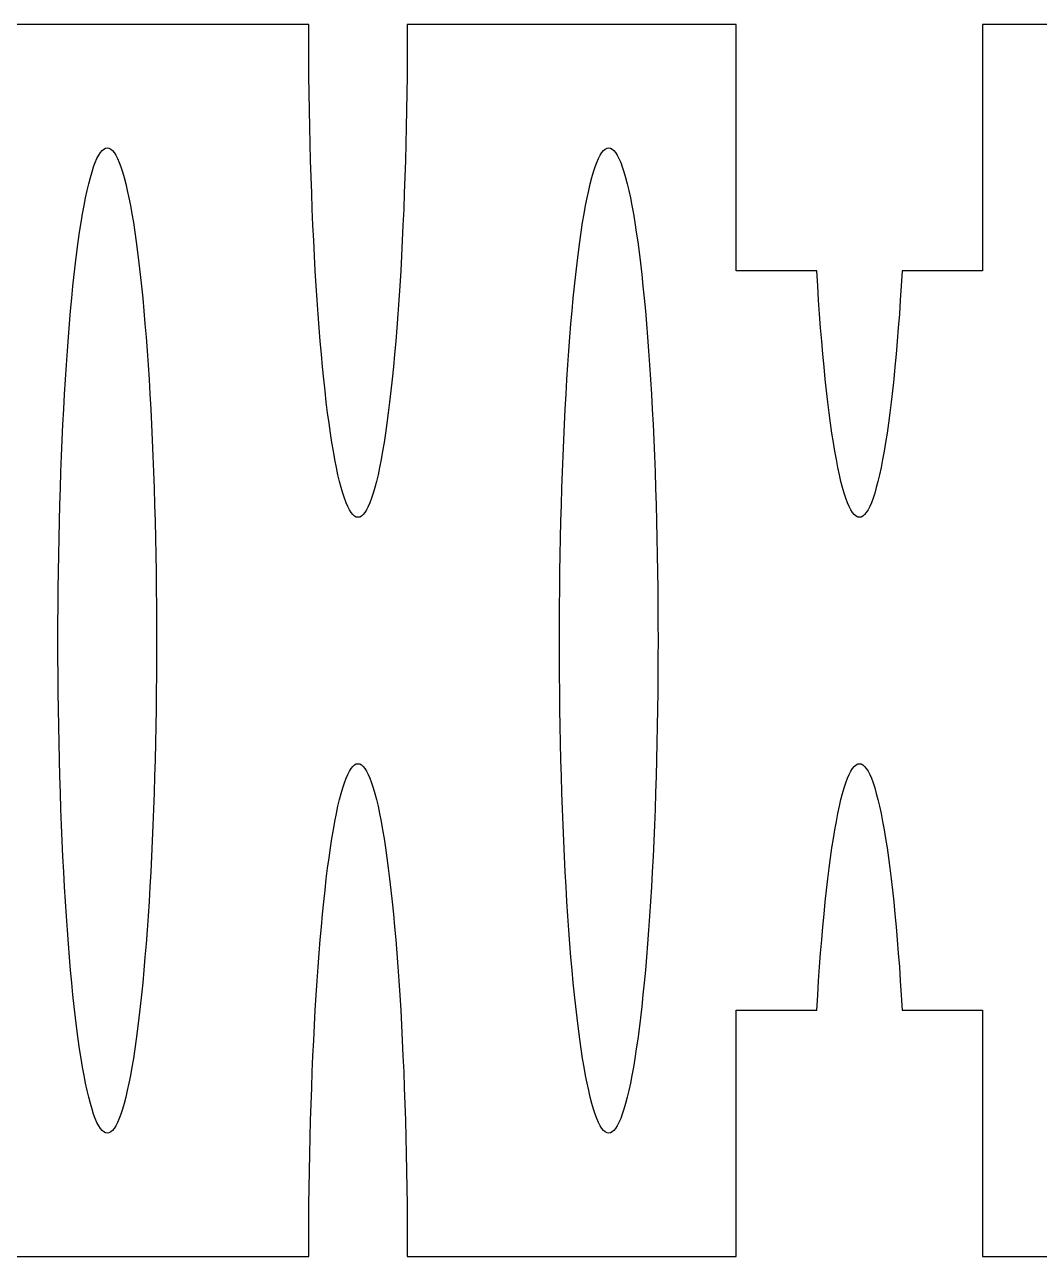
# Model space of a CAD drawing. Header units: metres. Extents: x -317 to 317, y -178 to -110.
# Drawn here: x -286.59 to -259.83, y -178.25 to -145.75 of the extents above; entities that cross this region are included whole.
import ezdxf

# ---------------------------------------------------------------- set-up
doc = ezdxf.new("R2010")
doc.units = ezdxf.units.M

msp = doc.modelspace()

# ---------------------------------------------------------------- linework, layer by layer
for p, q in [((-279.101, -145.75), (-289.73, -145.75)), ((-279.1, -146.204), (-279.101, -145.75)), ((-276.501, -145.75), (-276.502, -146.204)), ((-267.823, -145.75), (-276.501, -145.75)), ((-267.823, -152.25), (-267.823, -145.75)), ((-252.644, -145.75), (-261.323, -145.75)), ((-261.323, -145.75), (-261.323, -152.25)), ((-279.098, -146.657), (-279.1, -146.204)), ((-276.502, -146.204), (-276.504, -146.657)), ((-279.094, -147.109), (-279.098, -146.657)), ((-276.504, -146.657), (-276.508, -147.109)), ((-279.089, -147.559), (-279.094, -147.109)), ((-276.508, -147.109), (-276.514, -147.559)), ((-279.082, -148.007), (-279.089, -147.559)), ((-276.514, -147.559), (-276.521, -148.007)), ((-279.073, -148.453), (-279.082, -148.007)), ((-276.521, -148.007), (-276.53, -148.453)), ((-279.063, -148.895), (-279.073, -148.453)), ((-276.53, -148.453), (-276.54, -148.895)), ((-284.641, -149.197), (-284.597, -149.127)), ((-284.597, -149.127), (-284.551, -149.071)), ((-284.551, -149.071), (-284.506, -149.032)), ((-284.506, -149.032), (-284.461, -149.008)), ((-284.461, -149.008), (-284.416, -149)), ((-284.416, -149), (-284.37, -149.008)), ((-284.37, -149.008), (-284.325, -149.032)), ((-284.325, -149.032), (-284.28, -149.071)), ((-284.28, -149.071), (-284.235, -149.127)), ((-284.235, -149.127), (-284.19, -149.197)), ((-279.051, -149.333), (-279.063, -148.895)), ((-276.54, -148.895), (-276.552, -149.333)), ((-271.413, -149.197), (-271.368, -149.127)), ((-271.368, -149.127), (-271.323, -149.071)), ((-271.323, -149.071), (-271.278, -149.032)), ((-271.278, -149.032), (-271.232, -149.008)), ((-271.232, -149.008), (-271.187, -149)), ((-271.187, -149), (-271.142, -149.008)), ((-271.142, -149.008), (-271.096, -149.032)), ((-271.096, -149.032), (-271.051, -149.071)), ((-271.051, -149.071), (-271.006, -149.127)), ((-271.006, -149.127), (-270.961, -149.197)), ((-284.774, -149.504), (-284.73, -149.386)), ((-284.73, -149.386), (-284.686, -149.284)), ((-284.686, -149.284), (-284.641, -149.197)), ((-284.19, -149.197), (-284.145, -149.284)), ((-284.145, -149.284), (-284.101, -149.386)), ((-284.101, -149.386), (-284.057, -149.504)), ((-279.038, -149.767), (-279.051, -149.333)), ((-276.552, -149.333), (-276.565, -149.767)), ((-271.545, -149.504), (-271.501, -149.386)), ((-271.501, -149.386), (-271.457, -149.284)), ((-271.457, -149.284), (-271.413, -149.197)), ((-270.961, -149.197), (-270.917, -149.284)), ((-270.917, -149.284), (-270.872, -149.386)), ((-270.872, -149.386), (-270.829, -149.504)), ((-284.903, -149.947), (-284.86, -149.784)), ((-284.86, -149.784), (-284.817, -149.636)), ((-284.817, -149.636), (-284.774, -149.504)), ((-284.057, -149.504), (-284.014, -149.636)), ((-284.014, -149.636), (-283.971, -149.784)), ((-283.971, -149.784), (-283.929, -149.947)), ((-279.023, -150.196), (-279.038, -149.767)), ((-276.565, -149.767), (-276.58, -150.196)), ((-271.674, -149.947), (-271.632, -149.784)), ((-271.632, -149.784), (-271.589, -149.636)), ((-271.589, -149.636), (-271.545, -149.504)), ((-270.829, -149.504), (-270.785, -149.636)), ((-270.785, -149.636), (-270.742, -149.784)), ((-270.742, -149.784), (-270.7, -149.947)), ((-284.985, -150.316), (-284.944, -150.124)), ((-284.944, -150.124), (-284.903, -149.947)), ((-283.929, -149.947), (-283.887, -150.124)), ((-283.887, -150.124), (-283.846, -150.316)), ((-271.757, -150.316), (-271.716, -150.124)), ((-271.716, -150.124), (-271.674, -149.947)), ((-270.7, -149.947), (-270.658, -150.124)), ((-270.658, -150.124), (-270.617, -150.316)), ((-285.026, -150.522), (-284.985, -150.316)), ((-283.846, -150.316), (-283.805, -150.522)), ((-279.007, -150.62), (-279.023, -150.196)), ((-276.58, -150.196), (-276.596, -150.62)), ((-271.797, -150.522), (-271.757, -150.316)), ((-270.617, -150.316), (-270.577, -150.522)), ((-285.104, -150.975), (-285.066, -150.742)), ((-285.066, -150.742), (-285.026, -150.522)), ((-283.805, -150.522), (-283.766, -150.742)), ((-283.766, -150.742), (-283.727, -150.975)), ((-278.989, -151.038), (-279.007, -150.62)), ((-276.596, -150.62), (-276.614, -151.038)), ((-271.876, -150.975), (-271.837, -150.742)), ((-271.837, -150.742), (-271.797, -150.522)), ((-270.577, -150.522), (-270.537, -150.742)), ((-270.537, -150.742), (-270.498, -150.975)), ((-285.143, -151.223), (-285.104, -150.975)), ((-283.727, -150.975), (-283.689, -151.223)), ((-278.97, -151.449), (-278.989, -151.038)), ((-276.614, -151.038), (-276.633, -151.449)), ((-271.914, -151.223), (-271.876, -150.975)), ((-270.498, -150.975), (-270.46, -151.223)), ((-285.18, -151.483), (-285.143, -151.223)), ((-283.689, -151.223), (-283.651, -151.483)), ((-278.949, -151.853), (-278.97, -151.449)), ((-276.633, -151.449), (-276.653, -151.853)), ((-271.951, -151.483), (-271.914, -151.223)), ((-270.46, -151.223), (-270.423, -151.483)), ((-285.251, -152.041), (-285.216, -151.756)), ((-285.216, -151.756), (-285.18, -151.483)), ((-283.651, -151.483), (-283.615, -151.756)), ((-283.615, -151.756), (-283.58, -152.041)), ((-272.023, -152.041), (-271.987, -151.756)), ((-271.987, -151.756), (-271.951, -151.483)), ((-270.423, -151.483), (-270.387, -151.756)), ((-270.387, -151.756), (-270.351, -152.041)), ((-285.285, -152.339), (-285.251, -152.041)), ((-283.58, -152.041), (-283.546, -152.339)), ((-278.927, -152.25), (-278.949, -151.853)), ((-276.653, -151.853), (-276.675, -152.25)), ((-272.057, -152.339), (-272.023, -152.041)), ((-270.351, -152.041), (-270.317, -152.339)), ((-285.319, -152.649), (-285.285, -152.339)), ((-283.546, -152.339), (-283.513, -152.649)), ((-278.904, -152.639), (-278.927, -152.25)), ((-276.675, -152.25), (-276.699, -152.639)), ((-272.09, -152.649), (-272.057, -152.339)), ((-270.317, -152.339), (-270.284, -152.649)), ((-265.698, -152.25), (-267.823, -152.25)), ((-265.675, -152.639), (-265.698, -152.25)), ((-265.698, -152.25), (-265.698, -152.25)), ((-263.447, -152.25), (-263.47, -152.639)), ((-261.323, -152.25), (-263.447, -152.25)), ((-263.447, -152.25), (-263.447, -152.25)), ((-285.351, -152.969), (-285.319, -152.649)), ((-283.513, -152.649), (-283.48, -152.969)), ((-278.879, -153.02), (-278.904, -152.639)), ((-276.699, -152.639), (-276.724, -153.02)), ((-272.122, -152.969), (-272.09, -152.649)), ((-270.284, -152.649), (-270.252, -152.969)), ((-265.65, -153.02), (-265.675, -152.639)), ((-263.47, -152.639), (-263.495, -153.02)), ((-285.382, -153.301), (-285.351, -152.969)), ((-283.48, -152.969), (-283.449, -153.301)), ((-278.853, -153.391), (-278.879, -153.02)), ((-276.724, -153.02), (-276.75, -153.391)), ((-272.153, -153.301), (-272.122, -152.969)), ((-270.252, -152.969), (-270.221, -153.301)), ((-265.624, -153.391), (-265.65, -153.02)), ((-263.495, -153.02), (-263.521, -153.391)), ((-285.411, -153.644), (-285.382, -153.301)), ((-283.449, -153.301), (-283.42, -153.644)), ((-278.826, -153.754), (-278.853, -153.391)), ((-276.75, -153.391), (-276.777, -153.754)), ((-272.183, -153.644), (-272.153, -153.301)), ((-270.221, -153.301), (-270.191, -153.644)), ((-265.597, -153.754), (-265.624, -153.391)), ((-263.521, -153.391), (-263.548, -153.754)), ((-285.44, -153.996), (-285.411, -153.644)), ((-283.42, -153.644), (-283.391, -153.996)), ((-272.211, -153.996), (-272.183, -153.644)), ((-270.191, -153.644), (-270.163, -153.996)), ((-285.467, -154.359), (-285.44, -153.996)), ((-283.391, -153.996), (-283.364, -154.359)), ((-278.797, -154.106), (-278.826, -153.754)), ((-276.777, -153.754), (-276.805, -154.106)), ((-272.239, -154.359), (-272.211, -153.996)), ((-270.163, -153.996), (-270.135, -154.359)), ((-265.568, -154.106), (-265.597, -153.754)), ((-263.548, -153.754), (-263.577, -154.106)), ((-285.493, -154.73), (-285.467, -154.359)), ((-283.364, -154.359), (-283.338, -154.73)), ((-278.767, -154.449), (-278.797, -154.106)), ((-276.805, -154.106), (-276.835, -154.449)), ((-272.265, -154.73), (-272.239, -154.359)), ((-270.135, -154.359), (-270.109, -154.73)), ((-265.539, -154.449), (-265.568, -154.106)), ((-263.577, -154.106), (-263.607, -154.449)), ((-278.736, -154.781), (-278.767, -154.449)), ((-276.835, -154.449), (-276.866, -154.781)), ((-265.508, -154.781), (-265.539, -154.449)), ((-263.607, -154.449), (-263.637, -154.781)), ((-285.518, -155.111), (-285.493, -154.73)), ((-283.338, -154.73), (-283.313, -155.111)), ((-278.704, -155.101), (-278.736, -154.781)), ((-276.866, -154.781), (-276.898, -155.101)), ((-272.289, -155.111), (-272.265, -154.73)), ((-270.109, -154.73), (-270.084, -155.111)), ((-265.476, -155.101), (-265.508, -154.781)), ((-263.637, -154.781), (-263.67, -155.101)), ((-285.541, -155.5), (-285.518, -155.111)), ((-283.313, -155.111), (-283.29, -155.5)), ((-278.671, -155.411), (-278.704, -155.101)), ((-276.898, -155.101), (-276.931, -155.411)), ((-272.313, -155.5), (-272.289, -155.111)), ((-270.084, -155.111), (-270.061, -155.5)), ((-265.443, -155.411), (-265.476, -155.101)), ((-263.67, -155.101), (-263.703, -155.411)), ((-285.563, -155.897), (-285.541, -155.5)), ((-283.29, -155.5), (-283.268, -155.897)), ((-278.637, -155.709), (-278.671, -155.411)), ((-276.931, -155.411), (-276.966, -155.709)), ((-272.335, -155.897), (-272.313, -155.5)), ((-270.061, -155.5), (-270.039, -155.897)), ((-265.408, -155.709), (-265.443, -155.411)), ((-263.703, -155.411), (-263.737, -155.709)), ((-285.584, -156.301), (-285.563, -155.897)), ((-283.268, -155.897), (-283.247, -156.301)), ((-278.602, -155.994), (-278.637, -155.709)), ((-278.565, -156.267), (-278.602, -155.994)), ((-277.001, -155.994), (-277.037, -156.267)), ((-276.966, -155.709), (-277.001, -155.994)), ((-272.355, -156.301), (-272.335, -155.897)), ((-270.039, -155.897), (-270.019, -156.301)), ((-265.373, -155.994), (-265.408, -155.709)), ((-265.337, -156.267), (-265.373, -155.994)), ((-263.772, -155.994), (-263.809, -156.267)), ((-263.737, -155.709), (-263.772, -155.994)), ((-285.603, -156.712), (-285.584, -156.301)), ((-283.247, -156.301), (-283.228, -156.712)), ((-278.528, -156.527), (-278.565, -156.267)), ((-277.037, -156.267), (-277.074, -156.527)), ((-272.375, -156.712), (-272.355, -156.301)), ((-270.019, -156.301), (-269.999, -156.712)), ((-265.3, -156.527), (-265.337, -156.267)), ((-263.809, -156.267), (-263.846, -156.527)), ((-278.49, -156.775), (-278.528, -156.527)), ((-277.074, -156.527), (-277.112, -156.775)), ((-265.262, -156.775), (-265.3, -156.527)), ((-263.846, -156.527), (-263.884, -156.775)), ((-285.621, -157.13), (-285.603, -156.712)), ((-283.228, -156.712), (-283.21, -157.13)), ((-278.451, -157.008), (-278.49, -156.775)), ((-277.112, -156.775), (-277.151, -157.008)), ((-272.392, -157.13), (-272.375, -156.712)), ((-269.999, -156.712), (-269.982, -157.13)), ((-265.223, -157.008), (-265.262, -156.775)), ((-263.884, -156.775), (-263.923, -157.008)), ((-285.637, -157.554), (-285.621, -157.13)), ((-283.21, -157.13), (-283.194, -157.554)), ((-278.412, -157.228), (-278.451, -157.008)), ((-278.371, -157.434), (-278.412, -157.228)), ((-277.191, -157.228), (-277.231, -157.434)), ((-277.151, -157.008), (-277.191, -157.228)), ((-272.409, -157.554), (-272.392, -157.13)), ((-269.982, -157.13), (-269.965, -157.554)), ((-265.183, -157.228), (-265.223, -157.008)), ((-265.143, -157.434), (-265.183, -157.228)), ((-263.962, -157.228), (-264.003, -157.434)), ((-263.923, -157.008), (-263.962, -157.228)), ((-285.652, -157.983), (-285.637, -157.554)), ((-283.194, -157.554), (-283.179, -157.983)), ((-278.33, -157.626), (-278.371, -157.434)), ((-277.231, -157.434), (-277.273, -157.626)), ((-272.423, -157.983), (-272.409, -157.554)), ((-269.965, -157.554), (-269.951, -157.983)), ((-265.101, -157.626), (-265.143, -157.434)), ((-264.003, -157.434), (-264.044, -157.626)), ((-278.288, -157.803), (-278.33, -157.626)), ((-278.246, -157.966), (-278.288, -157.803)), ((-277.314, -157.803), (-277.357, -157.966)), ((-277.273, -157.626), (-277.314, -157.803)), ((-265.06, -157.803), (-265.101, -157.626)), ((-265.017, -157.966), (-265.06, -157.803)), ((-264.086, -157.803), (-264.128, -157.966)), ((-264.044, -157.626), (-264.086, -157.803)), ((-285.665, -158.417), (-285.652, -157.983)), ((-283.179, -157.983), (-283.166, -158.417)), ((-278.203, -158.114), (-278.246, -157.966)), ((-278.16, -158.246), (-278.203, -158.114)), ((-278.116, -158.364), (-278.16, -158.246)), ((-277.443, -158.246), (-277.487, -158.364)), ((-277.4, -158.114), (-277.443, -158.246)), ((-277.357, -157.966), (-277.4, -158.114)), ((-272.437, -158.417), (-272.423, -157.983)), ((-269.951, -157.983), (-269.937, -158.417)), ((-264.974, -158.114), (-265.017, -157.966)), ((-264.931, -158.246), (-264.974, -158.114)), ((-264.887, -158.364), (-264.931, -158.246)), ((-264.214, -158.246), (-264.258, -158.364)), ((-264.171, -158.114), (-264.214, -158.246)), ((-264.128, -157.966), (-264.171, -158.114)), ((-285.677, -158.855), (-285.665, -158.417)), ((-283.166, -158.417), (-283.154, -158.855)), ((-278.072, -158.466), (-278.116, -158.364)), ((-278.027, -158.553), (-278.072, -158.466)), ((-277.982, -158.623), (-278.027, -158.553)), ((-277.576, -158.553), (-277.62, -158.623)), ((-277.531, -158.466), (-277.576, -158.553)), ((-277.487, -158.364), (-277.531, -158.466)), ((-272.448, -158.855), (-272.437, -158.417)), ((-269.937, -158.417), (-269.926, -158.855)), ((-264.843, -158.466), (-264.887, -158.364)), ((-264.798, -158.553), (-264.843, -158.466)), ((-264.754, -158.623), (-264.798, -158.553)), ((-264.347, -158.553), (-264.392, -158.623)), ((-264.302, -158.466), (-264.347, -158.553)), ((-264.258, -158.364), (-264.302, -158.466)), ((-285.687, -159.297), (-285.677, -158.855)), ((-283.154, -158.855), (-283.144, -159.297)), ((-277.937, -158.679), (-277.982, -158.623)), ((-277.892, -158.718), (-277.937, -158.679)), ((-277.847, -158.742), (-277.892, -158.718)), ((-277.801, -158.75), (-277.847, -158.742)), ((-277.756, -158.742), (-277.801, -158.75)), ((-277.711, -158.718), (-277.756, -158.742)), ((-277.665, -158.679), (-277.711, -158.718)), ((-277.62, -158.623), (-277.665, -158.679)), ((-272.459, -159.297), (-272.448, -158.855)), ((-269.926, -158.855), (-269.915, -159.297)), ((-264.709, -158.679), (-264.754, -158.623)), ((-264.663, -158.718), (-264.709, -158.679)), ((-264.618, -158.742), (-264.663, -158.718)), ((-264.573, -158.75), (-264.618, -158.742)), ((-264.527, -158.742), (-264.573, -158.75)), ((-264.482, -158.718), (-264.527, -158.742)), ((-264.437, -158.679), (-264.482, -158.718)), ((-264.392, -158.623), (-264.437, -158.679)), ((-285.696, -159.743), (-285.687, -159.297)), ((-283.144, -159.297), (-283.135, -159.743)), ((-272.467, -159.743), (-272.459, -159.297)), ((-269.915, -159.297), (-269.907, -159.743)), ((-285.703, -160.191), (-285.696, -159.743)), ((-283.135, -159.743), (-283.128, -160.191)), ((-272.474, -160.191), (-272.467, -159.743)), ((-269.907, -159.743), (-269.9, -160.191)), ((-285.708, -160.641), (-285.703, -160.191)), ((-283.128, -160.191), (-283.123, -160.641)), ((-272.48, -160.641), (-272.474, -160.191)), ((-269.9, -160.191), (-269.894, -160.641)), ((-285.712, -161.093), (-285.708, -160.641)), ((-283.123, -160.641), (-283.119, -161.093)), ((-272.484, -161.093), (-272.48, -160.641)), ((-269.894, -160.641), (-269.89, -161.093)), ((-285.715, -161.546), (-285.712, -161.093)), ((-283.119, -161.093), (-283.116, -161.546)), ((-272.486, -161.546), (-272.484, -161.093)), ((-269.89, -161.093), (-269.888, -161.546)), ((-285.716, -162), (-285.715, -161.546)), ((-283.116, -161.546), (-283.116, -162)), ((-272.487, -162), (-272.486, -161.546)), ((-269.888, -161.546), (-269.887, -162)), ((-285.715, -162.454), (-285.716, -162)), ((-283.116, -162), (-283.116, -162.454)), ((-272.486, -162.454), (-272.487, -162)), ((-269.887, -162), (-269.888, -162.454)), ((-285.712, -162.907), (-285.715, -162.454)), ((-283.116, -162.454), (-283.119, -162.907)), ((-272.484, -162.907), (-272.486, -162.454)), ((-269.888, -162.454), (-269.89, -162.907)), ((-285.708, -163.359), (-285.712, -162.907)), ((-283.119, -162.907), (-283.123, -163.359)), ((-272.48, -163.359), (-272.484, -162.907)), ((-269.89, -162.907), (-269.894, -163.359)), ((-285.703, -163.809), (-285.708, -163.359)), ((-283.123, -163.359), (-283.128, -163.809)), ((-272.474, -163.809), (-272.48, -163.359)), ((-269.894, -163.359), (-269.9, -163.809)), ((-285.696, -164.257), (-285.703, -163.809)), ((-283.128, -163.809), (-283.135, -164.257)), ((-272.467, -164.257), (-272.474, -163.809)), ((-269.9, -163.809), (-269.907, -164.257)), ((-285.687, -164.703), (-285.696, -164.257)), ((-283.135, -164.257), (-283.144, -164.703)), ((-272.459, -164.703), (-272.467, -164.257)), ((-269.907, -164.257), (-269.915, -164.703)), ((-285.677, -165.145), (-285.687, -164.703)), ((-283.144, -164.703), (-283.154, -165.145)), ((-272.448, -165.145), (-272.459, -164.703)), ((-269.915, -164.703), (-269.926, -165.145)), ((-285.665, -165.583), (-285.677, -165.145)), ((-283.154, -165.145), (-283.166, -165.583)), ((-278.027, -165.447), (-277.982, -165.377)), ((-277.982, -165.377), (-277.937, -165.321)), ((-277.937, -165.321), (-277.892, -165.282)), ((-277.892, -165.282), (-277.847, -165.258)), ((-277.847, -165.258), (-277.801, -165.25)), ((-277.801, -165.25), (-277.756, -165.258)), ((-277.756, -165.258), (-277.711, -165.282)), ((-277.711, -165.282), (-277.665, -165.321)), ((-277.665, -165.321), (-277.62, -165.377)), ((-277.62, -165.377), (-277.576, -165.447)), ((-272.437, -165.583), (-272.448, -165.145)), ((-269.926, -165.145), (-269.937, -165.583)), ((-264.798, -165.447), (-264.754, -165.377)), ((-264.754, -165.377), (-264.709, -165.321)), ((-264.709, -165.321), (-264.663, -165.282)), ((-264.663, -165.282), (-264.618, -165.258)), ((-264.618, -165.258), (-264.573, -165.25)), ((-264.573, -165.25), (-264.527, -165.258)), ((-264.527, -165.258), (-264.482, -165.282)), ((-264.482, -165.282), (-264.437, -165.321)), ((-264.437, -165.321), (-264.392, -165.377)), ((-264.392, -165.377), (-264.347, -165.447)), ((-285.652, -166.017), (-285.665, -165.583)), ((-283.166, -165.583), (-283.179, -166.017)), ((-278.16, -165.754), (-278.116, -165.636)), ((-278.116, -165.636), (-278.072, -165.534)), ((-278.072, -165.534), (-278.027, -165.447)), ((-277.576, -165.447), (-277.531, -165.534)), ((-277.531, -165.534), (-277.487, -165.636)), ((-277.487, -165.636), (-277.443, -165.754)), ((-272.423, -166.017), (-272.437, -165.583)), ((-269.937, -165.583), (-269.951, -166.017)), ((-264.931, -165.754), (-264.887, -165.636)), ((-264.887, -165.636), (-264.843, -165.534)), ((-264.843, -165.534), (-264.798, -165.447)), ((-264.347, -165.447), (-264.302, -165.534)), ((-264.302, -165.534), (-264.258, -165.636)), ((-264.258, -165.636), (-264.214, -165.754)), ((-285.637, -166.446), (-285.652, -166.017)), ((-283.179, -166.017), (-283.194, -166.446)), ((-278.288, -166.197), (-278.246, -166.034)), ((-278.246, -166.034), (-278.203, -165.886)), ((-278.203, -165.886), (-278.16, -165.754)), ((-277.443, -165.754), (-277.4, -165.886)), ((-277.4, -165.886), (-277.357, -166.034)), ((-277.357, -166.034), (-277.314, -166.197)), ((-272.409, -166.446), (-272.423, -166.017)), ((-269.951, -166.017), (-269.965, -166.446)), ((-265.06, -166.197), (-265.017, -166.034)), ((-265.017, -166.034), (-264.974, -165.886)), ((-264.974, -165.886), (-264.931, -165.754)), ((-264.214, -165.754), (-264.171, -165.886)), ((-264.171, -165.886), (-264.128, -166.034)), ((-264.128, -166.034), (-264.086, -166.197)), ((-278.371, -166.566), (-278.33, -166.374)), ((-278.33, -166.374), (-278.288, -166.197)), ((-277.314, -166.197), (-277.273, -166.374)), ((-277.273, -166.374), (-277.231, -166.566)), ((-265.143, -166.566), (-265.101, -166.374)), ((-265.101, -166.374), (-265.06, -166.197)), ((-264.086, -166.197), (-264.044, -166.374)), ((-264.044, -166.374), (-264.003, -166.566)), ((-285.621, -166.87), (-285.637, -166.446)), ((-283.194, -166.446), (-283.21, -166.87)), ((-278.412, -166.772), (-278.371, -166.566)), ((-277.231, -166.566), (-277.191, -166.772)), ((-272.392, -166.87), (-272.409, -166.446)), ((-269.965, -166.446), (-269.982, -166.87)), ((-265.183, -166.772), (-265.143, -166.566)), ((-264.003, -166.566), (-263.962, -166.772)), ((-285.603, -167.288), (-285.621, -166.87)), ((-283.21, -166.87), (-283.228, -167.288)), ((-278.49, -167.225), (-278.451, -166.992)), ((-278.451, -166.992), (-278.412, -166.772)), ((-277.191, -166.772), (-277.151, -166.992)), ((-277.151, -166.992), (-277.112, -167.225)), ((-272.375, -167.288), (-272.392, -166.87)), ((-269.982, -166.87), (-269.999, -167.288)), ((-265.262, -167.225), (-265.223, -166.992)), ((-265.223, -166.992), (-265.183, -166.772)), ((-263.962, -166.772), (-263.923, -166.992)), ((-263.923, -166.992), (-263.884, -167.225)), ((-285.584, -167.699), (-285.603, -167.288)), ((-283.228, -167.288), (-283.247, -167.699)), ((-278.528, -167.473), (-278.49, -167.225)), ((-277.112, -167.225), (-277.074, -167.473)), ((-272.355, -167.699), (-272.375, -167.288)), ((-269.999, -167.288), (-270.019, -167.699)), ((-265.3, -167.473), (-265.262, -167.225)), ((-263.884, -167.225), (-263.846, -167.473)), ((-285.563, -168.103), (-285.584, -167.699)), ((-283.247, -167.699), (-283.268, -168.103)), ((-278.565, -167.733), (-278.528, -167.473)), ((-277.074, -167.473), (-277.037, -167.733)), ((-272.335, -168.103), (-272.355, -167.699)), ((-270.019, -167.699), (-270.039, -168.103)), ((-265.337, -167.733), (-265.3, -167.473)), ((-263.846, -167.473), (-263.809, -167.733)), ((-278.637, -168.291), (-278.602, -168.006)), ((-278.602, -168.006), (-278.565, -167.733)), ((-277.037, -167.733), (-277.001, -168.006)), ((-277.001, -168.006), (-276.966, -168.291)), ((-265.408, -168.291), (-265.373, -168.006)), ((-265.373, -168.006), (-265.337, -167.733)), ((-263.809, -167.733), (-263.772, -168.006)), ((-263.772, -168.006), (-263.737, -168.291)), ((-285.541, -168.5), (-285.563, -168.103)), ((-283.268, -168.103), (-283.29, -168.5)), ((-278.671, -168.589), (-278.637, -168.291)), ((-276.966, -168.291), (-276.931, -168.589)), ((-272.313, -168.5), (-272.335, -168.103)), ((-270.039, -168.103), (-270.061, -168.5)), ((-265.443, -168.589), (-265.408, -168.291)), ((-263.737, -168.291), (-263.703, -168.589)), ((-285.518, -168.889), (-285.541, -168.5)), ((-283.29, -168.5), (-283.313, -168.889)), ((-278.704, -168.899), (-278.671, -168.589)), ((-276.931, -168.589), (-276.898, -168.899)), ((-272.289, -168.889), (-272.313, -168.5)), ((-270.061, -168.5), (-270.084, -168.889)), ((-265.476, -168.899), (-265.443, -168.589)), ((-263.703, -168.589), (-263.67, -168.899)), ((-285.493, -169.27), (-285.518, -168.889)), ((-283.313, -168.889), (-283.338, -169.27)), ((-278.736, -169.219), (-278.704, -168.899)), ((-276.898, -168.899), (-276.866, -169.219)), ((-272.265, -169.27), (-272.289, -168.889)), ((-270.084, -168.889), (-270.109, -169.27)), ((-265.508, -169.219), (-265.476, -168.899)), ((-263.67, -168.899), (-263.637, -169.219)), ((-285.467, -169.641), (-285.493, -169.27)), ((-283.338, -169.27), (-283.364, -169.641)), ((-278.767, -169.551), (-278.736, -169.219)), ((-276.866, -169.219), (-276.835, -169.551)), ((-272.239, -169.641), (-272.265, -169.27)), ((-270.109, -169.27), (-270.135, -169.641)), ((-265.539, -169.551), (-265.508, -169.219)), ((-263.637, -169.219), (-263.607, -169.551)), ((-285.44, -170.004), (-285.467, -169.641)), ((-283.364, -169.641), (-283.391, -170.004)), ((-278.797, -169.894), (-278.767, -169.551)), ((-276.835, -169.551), (-276.805, -169.894)), ((-272.211, -170.004), (-272.239, -169.641)), ((-270.135, -169.641), (-270.163, -170.004)), ((-265.568, -169.894), (-265.539, -169.551)), ((-263.607, -169.551), (-263.577, -169.894)), ((-278.826, -170.246), (-278.797, -169.894)), ((-276.805, -169.894), (-276.777, -170.246)), ((-265.597, -170.246), (-265.568, -169.894)), ((-263.577, -169.894), (-263.548, -170.246)), ((-285.411, -170.356), (-285.44, -170.004)), ((-283.391, -170.004), (-283.42, -170.356)), ((-278.853, -170.609), (-278.826, -170.246)), ((-276.777, -170.246), (-276.75, -170.609)), ((-272.183, -170.356), (-272.211, -170.004)), ((-270.163, -170.004), (-270.191, -170.356)), ((-265.624, -170.609), (-265.597, -170.246)), ((-263.548, -170.246), (-263.521, -170.609)), ((-285.382, -170.699), (-285.411, -170.356)), ((-283.42, -170.356), (-283.449, -170.699)), ((-278.879, -170.98), (-278.853, -170.609)), ((-276.75, -170.609), (-276.724, -170.98)), ((-272.153, -170.699), (-272.183, -170.356)), ((-270.191, -170.356), (-270.221, -170.699)), ((-265.65, -170.98), (-265.624, -170.609)), ((-263.521, -170.609), (-263.495, -170.98)), ((-285.351, -171.031), (-285.382, -170.699)), ((-283.449, -170.699), (-283.48, -171.031)), ((-272.122, -171.031), (-272.153, -170.699)), ((-270.221, -170.699), (-270.252, -171.031)), ((-285.319, -171.351), (-285.351, -171.031)), ((-283.48, -171.031), (-283.513, -171.351)), ((-278.904, -171.361), (-278.879, -170.98)), ((-276.724, -170.98), (-276.699, -171.361)), ((-272.09, -171.351), (-272.122, -171.031)), ((-270.252, -171.031), (-270.284, -171.351)), ((-265.675, -171.361), (-265.65, -170.98)), ((-263.495, -170.98), (-263.47, -171.361)), ((-285.285, -171.661), (-285.319, -171.351)), ((-283.513, -171.351), (-283.546, -171.661)), ((-278.927, -171.75), (-278.904, -171.361)), ((-276.699, -171.361), (-276.675, -171.75)), ((-272.057, -171.661), (-272.09, -171.351)), ((-270.284, -171.351), (-270.317, -171.661)), ((-265.698, -171.75), (-265.675, -171.361)), ((-263.47, -171.361), (-263.447, -171.75)), ((-285.251, -171.959), (-285.285, -171.661)), ((-283.546, -171.661), (-283.58, -171.959)), ((-278.949, -172.147), (-278.927, -171.75)), ((-276.675, -171.75), (-276.653, -172.147)), ((-272.023, -171.959), (-272.057, -171.661)), ((-270.317, -171.661), (-270.351, -171.959)), ((-267.823, -178.25), (-267.823, -171.75)), ((-267.823, -171.75), (-265.698, -171.75)), ((-265.698, -171.75), (-265.698, -171.75)), ((-263.447, -171.75), (-263.447, -171.75)), ((-263.447, -171.75), (-261.323, -171.75)), ((-261.323, -171.75), (-261.323, -178.25)), ((-285.216, -172.244), (-285.251, -171.959)), ((-285.18, -172.517), (-285.216, -172.244)), ((-283.615, -172.244), (-283.651, -172.517)), ((-283.58, -171.959), (-283.615, -172.244)), ((-278.97, -172.551), (-278.949, -172.147)), ((-276.653, -172.147), (-276.633, -172.551)), ((-271.987, -172.244), (-272.023, -171.959)), ((-271.951, -172.517), (-271.987, -172.244)), ((-270.387, -172.244), (-270.423, -172.517)), ((-270.351, -171.959), (-270.387, -172.244)), ((-285.143, -172.777), (-285.18, -172.517)), ((-283.651, -172.517), (-283.689, -172.777)), ((-278.989, -172.962), (-278.97, -172.551)), ((-276.633, -172.551), (-276.614, -172.962)), ((-271.914, -172.777), (-271.951, -172.517)), ((-270.423, -172.517), (-270.46, -172.777)), ((-285.104, -173.025), (-285.143, -172.777)), ((-283.689, -172.777), (-283.727, -173.025)), ((-271.876, -173.025), (-271.914, -172.777)), ((-270.46, -172.777), (-270.498, -173.025)), ((-285.066, -173.258), (-285.104, -173.025)), ((-283.727, -173.025), (-283.766, -173.258)), ((-279.007, -173.38), (-278.989, -172.962)), ((-276.614, -172.962), (-276.596, -173.38)), ((-271.837, -173.258), (-271.876, -173.025)), ((-270.498, -173.025), (-270.537, -173.258)), ((-285.026, -173.478), (-285.066, -173.258)), ((-284.985, -173.684), (-285.026, -173.478)), ((-283.805, -173.478), (-283.846, -173.684)), ((-283.766, -173.258), (-283.805, -173.478)), ((-279.023, -173.804), (-279.007, -173.38)), ((-276.596, -173.38), (-276.58, -173.804)), ((-271.797, -173.478), (-271.837, -173.258)), ((-271.757, -173.684), (-271.797, -173.478)), ((-270.577, -173.478), (-270.617, -173.684)), ((-270.537, -173.258), (-270.577, -173.478)), ((-284.944, -173.876), (-284.985, -173.684)), ((-283.846, -173.684), (-283.887, -173.876)), ((-279.038, -174.233), (-279.023, -173.804)), ((-276.58, -173.804), (-276.565, -174.233)), ((-271.716, -173.876), (-271.757, -173.684)), ((-270.617, -173.684), (-270.658, -173.876)), ((-284.903, -174.053), (-284.944, -173.876)), ((-284.86, -174.216), (-284.903, -174.053)), ((-283.929, -174.053), (-283.971, -174.216)), ((-283.887, -173.876), (-283.929, -174.053)), ((-271.674, -174.053), (-271.716, -173.876)), ((-271.632, -174.216), (-271.674, -174.053)), ((-270.7, -174.053), (-270.742, -174.216)), ((-270.658, -173.876), (-270.7, -174.053)), ((-284.817, -174.364), (-284.86, -174.216)), ((-284.774, -174.496), (-284.817, -174.364)), ((-284.73, -174.614), (-284.774, -174.496)), ((-284.057, -174.496), (-284.101, -174.614)), ((-284.014, -174.364), (-284.057, -174.496)), ((-283.971, -174.216), (-284.014, -174.364)), ((-279.051, -174.667), (-279.038, -174.233)), ((-276.565, -174.233), (-276.552, -174.667)), ((-271.589, -174.364), (-271.632, -174.216)), ((-271.545, -174.496), (-271.589, -174.364)), ((-271.501, -174.614), (-271.545, -174.496)), ((-270.829, -174.496), (-270.872, -174.614)), ((-270.785, -174.364), (-270.829, -174.496)), ((-270.742, -174.216), (-270.785, -174.364)), ((-284.686, -174.716), (-284.73, -174.614)), ((-284.641, -174.803), (-284.686, -174.716)), ((-284.597, -174.873), (-284.641, -174.803)), ((-284.19, -174.803), (-284.235, -174.873)), ((-284.145, -174.716), (-284.19, -174.803)), ((-284.101, -174.614), (-284.145, -174.716)), ((-279.063, -175.105), (-279.051, -174.667)), ((-276.552, -174.667), (-276.54, -175.105)), ((-271.457, -174.716), (-271.501, -174.614)), ((-271.413, -174.803), (-271.457, -174.716)), ((-271.368, -174.873), (-271.413, -174.803)), ((-270.961, -174.803), (-271.006, -174.873)), ((-270.917, -174.716), (-270.961, -174.803)), ((-270.872, -174.614), (-270.917, -174.716)), ((-284.551, -174.929), (-284.597, -174.873)), ((-284.506, -174.968), (-284.551, -174.929)), ((-284.461, -174.992), (-284.506, -174.968)), ((-284.416, -175), (-284.461, -174.992)), ((-284.37, -174.992), (-284.416, -175)), ((-284.325, -174.968), (-284.37, -174.992)), ((-284.28, -174.929), (-284.325, -174.968)), ((-284.235, -174.873), (-284.28, -174.929)), ((-279.073, -175.547), (-279.063, -175.105)), ((-276.54, -175.105), (-276.53, -175.547)), ((-271.323, -174.929), (-271.368, -174.873)), ((-271.278, -174.968), (-271.323, -174.929)), ((-271.232, -174.992), (-271.278, -174.968)), ((-271.187, -175), (-271.232, -174.992)), ((-271.142, -174.992), (-271.187, -175)), ((-271.096, -174.968), (-271.142, -174.992)), ((-271.051, -174.929), (-271.096, -174.968)), ((-271.006, -174.873), (-271.051, -174.929)), ((-279.082, -175.993), (-279.073, -175.547)), ((-276.53, -175.547), (-276.521, -175.993)), ((-279.089, -176.441), (-279.082, -175.993)), ((-276.521, -175.993), (-276.514, -176.441)), ((-279.094, -176.891), (-279.089, -176.441)), ((-276.514, -176.441), (-276.508, -176.891)), ((-279.098, -177.343), (-279.094, -176.891)), ((-276.508, -176.891), (-276.504, -177.343)), ((-279.1, -177.796), (-279.098, -177.343)), ((-276.504, -177.343), (-276.502, -177.796)), ((-279.101, -178.25), (-279.1, -177.796)), ((-276.502, -177.796), (-276.501, -178.25)), ((-289.73, -178.25), (-279.101, -178.25)), ((-276.501, -178.25), (-267.823, -178.25)), ((-261.323, -178.25), (-252.644, -178.25))]:
    msp.add_line(p, q)

doc.saveas('drawing.dxf')
